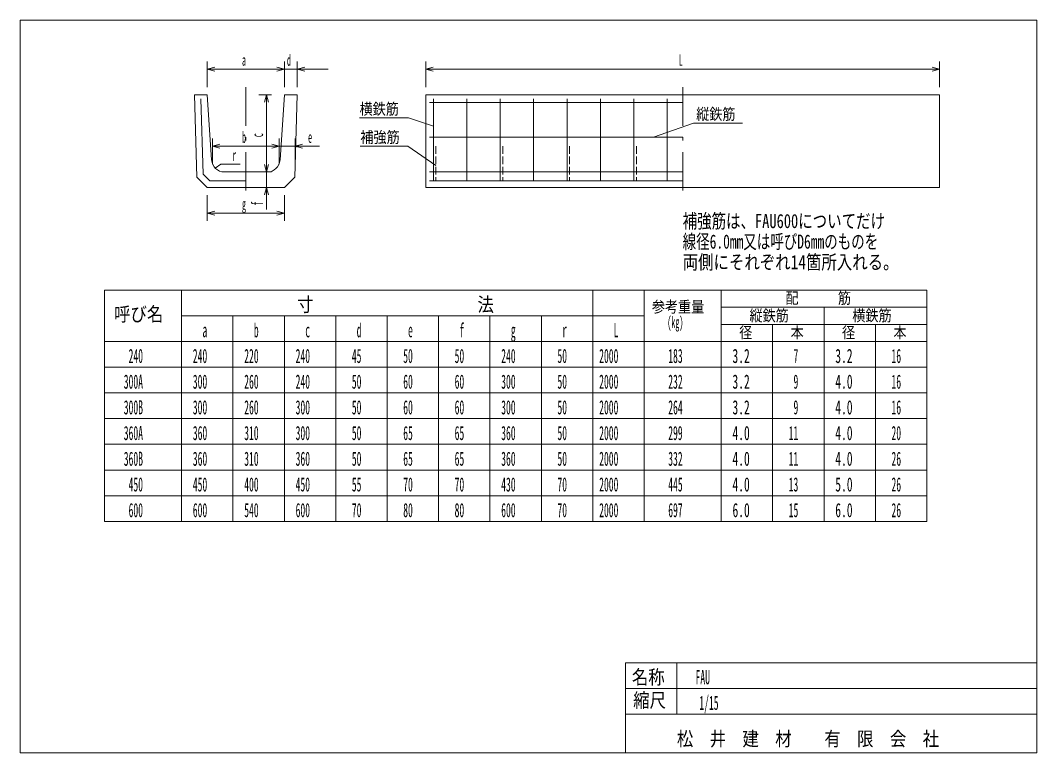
# Model space of a CAD drawing. Units: millimetres, scale not verified. Extents: x -25 to 3930, y 10 to 2860.
import ezdxf
from ezdxf.enums import TextEntityAlignment as Align

# ---------------------------------------------------------------- set-up
doc = ezdxf.new("R2010")
doc.units = ezdxf.units.MM
doc.header["$LTSCALE"] = 5
doc.linetypes.add('USER1', pattern=[50.5, 30, -9, 2.5, -9])
doc.linetypes.add('USER2', pattern=[8, 6, -2])
doc.layers.add('1', color=7, linetype='Continuous', lineweight=18)
doc.styles.add('ＭＳ ゴシック', font='')
doc.styles.get('ＭＳ ゴシック').set_extended_font_data('MS Gothic')

msp = doc.modelspace()

# ---------------------------------------------------------------- linework, layer by layer
at = {"layer": '1'}
for p, q in [((-25, 10), (-25, 2860)), ((-25, 2860), (3930, 2860)), ((3930, 2860), (3930, 310)), ((702.5, 2700), (702.5, 2600)), ((1002.5, 2700), (1002.5, 2600)), ((1002.5, 2700), (1002.5, 2600)), ((1052.5, 2700), (1052.5, 2600)), ((1552.5, 2700), (1552.5, 2600)), ((3552.5, 2700), (3552.5, 2600)), ((702.5, 2670), (731.478, 2677.765)), ((702.5, 2670), (1002.5, 2670)), ((702.5, 2670), (731.478, 2662.235)), ((882.5, 2670), (1172.5, 2670)), ((1002.5, 2670), (973.522, 2677.765)), ((1002.5, 2670), (973.522, 2677.765)), ((1002.5, 2670), (973.522, 2662.235)), ((1002.5, 2670), (973.522, 2662.235)), ((1052.5, 2670), (1081.478, 2677.765)), ((1052.5, 2670), (1081.478, 2662.235)), ((1552.5, 2670), (1581.478, 2677.765)), ((1552.5, 2670), (3552.5, 2670)), ((1552.5, 2670), (1581.478, 2662.235)), ((3552.5, 2670), (3523.522, 2677.765)), ((3552.5, 2670), (3523.522, 2662.235)), ((652.5, 2570), (702.5, 2570)), ((652.5, 2570), (661.389, 2249.985)), ((677.926, 2555), (686.071, 2261.784)), ((702.5, 2570), (719.388, 2316.674)), ((902.5, 2570), (952.5, 2570)), ((932.5, 2570), (924.735, 2541.022)), ((932.5, 2270), (932.5, 2570)), ((932.5, 2570), (940.265, 2541.022)), ((985.612, 2316.674), (1002.5, 2570)), ((1002.5, 2570), (1052.5, 2570)), ((1052.5, 2570), (1043.611, 2249.985)), ((1552.5, 2570), (3552.5, 2570)), ((1552.5, 2210), (1552.5, 2570)), ((1567.5, 2540), (2552.5, 2540)), ((1582.5, 2555), (1582.5, 2235)), ((1712.5, 2235), (1712.5, 2555)), ((1842.5, 2555), (1842.5, 2235)), ((1972.5, 2235), (1972.5, 2555)), ((2102.5, 2555), (2102.5, 2235)), ((2232.5, 2235), (2232.5, 2555)), ((2362.5, 2555), (2362.5, 2235)), ((2492.5, 2235), (2492.5, 2555)), ((3552.5, 2570), (3552.5, 2210)), ((1485, 2480), (1295, 2480)), ((1582.5, 2448.511), (1485, 2480)), ((2438.567, 2405), (2595, 2460)), ((2595, 2460), (2785, 2460)), ((722.5, 2400), (722.5, 2300)), ((722.5, 2370), (751.478, 2377.765)), ((932.5, 2390), (932.5, 2123.787)), ((982.5, 2370), (953.522, 2377.765)), ((982.5, 2370), (953.522, 2377.765)), ((982.5, 2400), (982.5, 2300)), ((982.5, 2400), (982.5, 2300)), ((1044.167, 2400), (1044.167, 2300)), ((1044.167, 2370), (1073.144, 2377.765)), ((2552.5, 2405), (1567.5, 2405)), ((982.5, 2370), (722.5, 2370)), ((722.5, 2370), (751.478, 2362.235)), ((862.5, 2370), (1139.646, 2370)), ((982.5, 2370), (953.522, 2362.235)), ((982.5, 2370), (953.522, 2362.235)), ((1044.167, 2370), (1073.144, 2362.235)), ((1482.671, 2370), (1298.084, 2370)), ((1592.5, 2294.415), (1482.671, 2370)), ((733.522, 2285.05), (755, 2300)), ((755, 2300), (830, 2300)), ((932.5, 2270), (924.735, 2298.978)), ((932.5, 2270), (924.735, 2298.978)), ((932.5, 2270), (940.265, 2298.978)), ((932.5, 2270), (940.265, 2298.978)), ((686.071, 2261.784), (712.855, 2235)), ((769.278, 2270), (935.722, 2270)), ((902.5, 2270), (952.5, 2270)), ((1567.5, 2270), (2552.5, 2270)), ((702.5, 2210), (661.389, 2249.985)), ((712.855, 2235), (852.5, 2235)), ((1002.5, 2210), (1043.611, 2249.985)), ((2552.5, 2235), (1567.5, 2235)), ((1002.5, 2210), (702.5, 2210)), ((702.5, 2080), (702.5, 2180)), ((932.5, 2210), (924.735, 2181.022)), ((932.5, 2210), (940.265, 2181.022)), ((1002.5, 2080), (1002.5, 2180)), ((1552.5, 2210), (3552.5, 2210)), ((702.5, 2110), (731.478, 2117.765)), ((702.5, 2110), (1002.5, 2110)), ((702.5, 2110), (731.478, 2102.235)), ((1002.5, 2110), (973.522, 2117.765)), ((1002.5, 2110), (973.522, 2102.235)), ((302.5, 1810), (2402.5, 1810)), ((302.5, 1810), (302.5, 910)), ((602.5, 1810), (602.5, 910)), ((2202.5, 1810), (2202.5, 910)), ((2402.5, 1810), (2702.5, 1810)), ((2402.5, 1810), (2402.5, 1610)), ((2402.5, 1810), (2402.5, 910)), ((2702.5, 1810), (2702.5, 1710)), ((2702.5, 1810), (3502.5, 1810)), ((2702.5, 1810), (2702.5, 910)), ((2702.5, 910), (2702.5, 1810)), ((2702.5, 1810), (2702.5, 910)), ((3502.5, 1810), (3502.5, 910)), ((3502.5, 1744), (2702.5, 1744)), ((3102.5, 1744), (3102.5, 1610)), ((2402.5, 1710), (602.5, 1710)), ((802.5, 1710), (802.5, 1610)), ((1002.5, 1610), (1002.5, 1710)), ((1202.5, 1710), (1202.5, 1610)), ((1402.5, 1610), (1402.5, 1710)), ((1602.5, 1710), (1602.5, 1610)), ((1802.5, 1610), (1802.5, 1710)), ((2002.5, 1610), (2002.5, 1710)), ((2702.5, 1676), (3502.5, 1676)), ((2902.5, 1610), (2902.5, 1676)), ((3302.5, 1610), (3302.5, 1676)), ((302.5, 1610), (2402.5, 1610)), ((802.5, 910), (802.5, 1610)), ((1002.5, 910), (1002.5, 1610)), ((1202.5, 910), (1202.5, 1610)), ((1402.5, 910), (1402.5, 1610)), ((1602.5, 1610), (1602.5, 910)), ((1802.5, 910), (1802.5, 1610)), ((2002.5, 1610), (2002.5, 910)), ((2402.5, 1610), (2702.5, 1610)), ((2402.5, 910), (2402.5, 1610)), ((2702.5, 1610), (3502.5, 1610)), ((2902.5, 910), (2902.5, 1610)), ((3102.5, 1610), (3102.5, 910)), ((3302.5, 910), (3302.5, 1610)), ((2402.5, 1510), (302.5, 1510)), ((2402.5, 1510), (302.5, 1510)), ((2402.5, 1510), (2702.5, 1510)), ((2402.5, 1510), (2702.5, 1510)), ((2702.5, 1510), (3502.5, 1510)), ((2702.5, 1510), (3502.5, 1510)), ((2402.5, 1410), (302.5, 1410)), ((2402.5, 1410), (302.5, 1410)), ((2402.5, 1410), (2702.5, 1410)), ((2402.5, 1410), (2702.5, 1410)), ((2702.5, 1410), (3502.5, 1410)), ((2702.5, 1410), (3502.5, 1410)), ((2402.5, 1310), (302.5, 1310)), ((2402.5, 1310), (2702.5, 1310)), ((2702.5, 1310), (3502.5, 1310)), ((2402.5, 1210), (302.5, 1210)), ((2402.5, 1210), (302.5, 1210)), ((2402.5, 1210), (2702.5, 1210)), ((2402.5, 1210), (2702.5, 1210)), ((2702.5, 1210), (3502.5, 1210)), ((2702.5, 1210), (3502.5, 1210)), ((2402.5, 1110), (302.5, 1110)), ((2402.5, 1110), (2702.5, 1110)), ((2702.5, 1110), (3502.5, 1110)), ((2402.5, 1010), (302.5, 1010)), ((2402.5, 1010), (2702.5, 1010)), ((2702.5, 1010), (3502.5, 1010)), ((302.5, 910), (3502.5, 910)), ((2330, 360), (3930, 360)), ((2330, 360), (2330, 160)), ((2530, 360), (2530, 160)), ((3930, 160), (3930, 310)), ((2730, 260), (2330, 260)), ((2730, 260), (3930, 260)), ((2330, 160), (2330, 10)), ((2330, 160), (3930, 160)), ((3930, 160), (3930, 10)), ((3930, 10), (-25, 10))]:
    msp.add_line(p, q, dxfattribs=at)
at = {"layer": '1', "linetype": 'USER1'}
for p, q in [((852.5, 2600), (852.5, 2180)), ((2552.5, 2600), (2552.5, 2180))]:
    msp.add_line(p, q, dxfattribs=at)
at = {"layer": '1', "linetype": 'USER2'}
for p, q in [((1592.5, 2370), (1592.5, 2235)), ((1852.5, 2370), (1852.5, 2235)), ((2112.5, 2370), (2112.5, 2235)), ((2372.5, 2370), (2372.5, 2235))]:
    msp.add_line(p, q, dxfattribs=at)
at = {"layer": '1'}
for centre, start, end in [((769.278, 2320), 183.81408, 270), ((935.722, 2320), 270, 356.18592)]:
    msp.add_arc(centre, 50, start, end, dxfattribs=at)

# ---------------------------------------------------------------- texts
at = {"layer": '1', "style": 'ＭＳ ゴシック'}
for s, height, width, p in [('d', 43.99, 0.5, (1012.5, 2670)), ('a', 43.99, 0.5, (837.5, 2670)), ('L', 43.99, 0.5, (2537.5, 2670)), ('横鉄筋', 43.99, 0.85, (1295, 2480)), ('縦鉄筋', 43.99, 0.85, (2605, 2460)), ('b', 43.99, 0.5, (837.5, 2370)), ('e', 43.99, 0.5, (1094.646, 2370)), ('補強筋', 43.99, 0.85, (1298.084, 2370)), ('r', 43.99, 0.5, (800, 2300)), ('g', 43.99, 0.5, (837.5, 2110)), ('補強筋は、FAU600についてだけ', 54.99, 0.75, (2552.5, 2035)), ('線径6.0mm又は呼びD6mmのものを', 54.99, 0.7, (2552.5, 1955)), ('両側にそれぞれ14箇所入れる。', 54.99, 0.8, (2552.5, 1875)), ('寸\u3000\u3000\u3000\u3000\u3000\u3000\u3000\u3000\u3000\u3000法', 54.99, 0.85, (1052.5, 1710)), ('配\u3000\u3000\u3000筋', 43.99, 0.85, (2952.5, 1744)), ('呼び名', 54.99, 0.85, (340, 1672.5)), ('参考重量', 43.99, 0.85, (2432.5, 1710)), ('(kg)', 43.99, 0.5, (2492.5, 1650)), ('縦鉄筋', 43.99, 0.85, (2812.5, 1676)), ('横鉄筋', 43.99, 0.85, (3212.5, 1676)), ('a', 54.99, 0.5, (683.75, 1610)), ('b', 54.99, 0.5, (883.75, 1610)), ('c', 54.99, 0.5, (1083.75, 1610)), ('d', 54.99, 0.5, (1283.75, 1610)), ('e', 54.99, 0.5, (1483.75, 1610)), ('f', 54.99, 0.5, (1683.75, 1610)), ('g', 54.99, 0.5, (1883.75, 1610)), ('r', 54.99, 0.5, (2083.75, 1610)), ('L', 54.99, 0.5, (2283.75, 1610)), ('径', 43.99, 0.85, (2772.5, 1610)), ('本', 43.99, 0.85, (2972.5, 1610)), ('径', 43.99, 0.85, (3172.5, 1610)), ('本', 43.99, 0.85, (3372.5, 1610)), ('240', 54.99, 0.5, (396.25, 1510)), ('240', 54.99, 0.5, (646.25, 1510)), ('220', 54.99, 0.5, (846.25, 1510)), ('240', 54.99, 0.5, (1046.25, 1510)), ('45', 54.99, 0.5, (1265, 1510)), ('50', 54.99, 0.5, (1465, 1510)), ('50', 54.99, 0.5, (1665, 1510)), ('240', 54.99, 0.5, (1846.25, 1510)), ('50', 54.99, 0.5, (2065, 1510)), ('2000', 54.99, 0.5, (2227.5, 1510)), ('183', 54.99, 0.5, (2496.25, 1510)), ('3.2', 54.99, 0.6, (2746.25, 1510)), ('7', 54.99, 0.5, (2983.75, 1510)), ('3.2', 54.99, 0.6, (3146.25, 1510)), ('16', 54.99, 0.5, (3365, 1510)), ('300A', 54.99, 0.5, (377.5, 1410)), ('300', 54.99, 0.5, (646.25, 1410)), ('260', 54.99, 0.5, (846.25, 1410)), ('240', 54.99, 0.5, (1046.25, 1410)), ('50', 54.99, 0.5, (1265, 1410)), ('60', 54.99, 0.5, (1465, 1410)), ('60', 54.99, 0.5, (1665, 1410)), ('300', 54.99, 0.5, (1846.25, 1410)), ('50', 54.99, 0.5, (2065, 1410)), ('2000', 54.99, 0.5, (2227.5, 1410)), ('232', 54.99, 0.5, (2496.25, 1410)), ('3.2', 54.99, 0.6, (2746.25, 1410)), ('9', 54.99, 0.5, (2983.75, 1410)), ('4.0', 54.99, 0.6, (3146.25, 1410)), ('16', 54.99, 0.5, (3365, 1410)), ('300B', 54.99, 0.5, (377.5, 1310)), ('300', 54.99, 0.5, (646.25, 1310)), ('260', 54.99, 0.5, (846.25, 1310)), ('300', 54.99, 0.5, (1046.25, 1310)), ('50', 54.99, 0.5, (1265, 1310)), ('60', 54.99, 0.5, (1465, 1310)), ('60', 54.99, 0.5, (1665, 1310)), ('300', 54.99, 0.5, (1846.25, 1310)), ('50', 54.99, 0.5, (2065, 1310)), ('2000', 54.99, 0.5, (2227.5, 1310)), ('264', 54.99, 0.5, (2496.25, 1310)), ('3.2', 54.99, 0.6, (2746.25, 1310)), ('9', 54.99, 0.5, (2983.75, 1310)), ('4.0', 54.99, 0.6, (3146.25, 1310)), ('16', 54.99, 0.5, (3365, 1310)), ('360A', 54.99, 0.5, (377.5, 1210)), ('360', 54.99, 0.5, (646.25, 1210)), ('310', 54.99, 0.5, (846.25, 1210)), ('300', 54.99, 0.5, (1046.25, 1210)), ('50', 54.99, 0.5, (1265, 1210)), ('65', 54.99, 0.5, (1465, 1210)), ('65', 54.99, 0.5, (1665, 1210)), ('360', 54.99, 0.5, (1846.25, 1210)), ('50', 54.99, 0.5, (2065, 1210)), ('2000', 54.99, 0.5, (2227.5, 1210)), ('299', 54.99, 0.5, (2496.25, 1210)), ('4.0', 54.99, 0.6, (2746.25, 1210)), ('11', 54.99, 0.5, (2965, 1210)), ('4.0', 54.99, 0.6, (3146.25, 1210)), ('20', 54.99, 0.5, (3365, 1210)), ('360B', 54.99, 0.5, (377.5, 1110)), ('360', 54.99, 0.5, (646.25, 1110)), ('310', 54.99, 0.5, (846.25, 1110)), ('360', 54.99, 0.5, (1046.25, 1110)), ('50', 54.99, 0.5, (1265, 1110)), ('65', 54.99, 0.5, (1465, 1110)), ('65', 54.99, 0.5, (1665, 1110)), ('360', 54.99, 0.5, (1846.25, 1110)), ('50', 54.99, 0.5, (2065, 1110)), ('2000', 54.99, 0.5, (2227.5, 1110)), ('332', 54.99, 0.5, (2496.25, 1110)), ('4.0', 54.99, 0.6, (2746.25, 1110)), ('11', 54.99, 0.5, (2965, 1110)), ('4.0', 54.99, 0.6, (3146.25, 1110)), ('26', 54.99, 0.5, (3365, 1110)), ('450', 54.99, 0.5, (396.25, 1010)), ('450', 54.99, 0.5, (646.25, 1010)), ('400', 54.99, 0.5, (846.25, 1010)), ('450', 54.99, 0.5, (1046.25, 1010)), ('55', 54.99, 0.5, (1265, 1010)), ('70', 54.99, 0.5, (1465, 1010)), ('70', 54.99, 0.5, (1665, 1010)), ('430', 54.99, 0.5, (1846.25, 1010)), ('70', 54.99, 0.5, (2065, 1010)), ('2000', 54.99, 0.5, (2227.5, 1010)), ('445', 54.99, 0.5, (2496.25, 1010)), ('4.0', 54.99, 0.6, (2746.25, 1010)), ('13', 54.99, 0.5, (2965, 1010)), ('5.0', 54.99, 0.6, (3146.25, 1010)), ('26', 54.99, 0.5, (3365, 1010)), ('600', 54.99, 0.5, (396.25, 910)), ('600', 54.99, 0.5, (646.25, 910)), ('540', 54.99, 0.5, (846.25, 910)), ('600', 54.99, 0.5, (1046.25, 910)), ('70', 54.99, 0.5, (1265, 910)), ('80', 54.99, 0.5, (1465, 910)), ('80', 54.99, 0.5, (1665, 910)), ('600', 54.99, 0.5, (1846.25, 910)), ('70', 54.99, 0.5, (2065, 910)), ('2000', 54.99, 0.5, (2227.5, 910)), ('697', 54.99, 0.5, (2496.25, 910)), ('6.0', 54.99, 0.6, (2746.25, 910)), ('15', 54.99, 0.5, (2965, 910)), ('6.0', 54.99, 0.6, (3146.25, 910)), ('26', 54.99, 0.5, (3365, 910)), ('名称', 54.99, 0.85, (2355, 260)), ('FAU', 54.99, 0.5, (2602.5, 260)), ('縮尺', 54.99, 0.85, (2360, 170)), ('1/15', 54.99, 0.5, (2617.322, 160)), ('松\u3000井\u3000建\u3000材\u3000\u3000有\u3000限\u3000会\u3000社', 54.99, 0.85, (2530, 20))]:
    msp.add_text(s, height=height, dxfattribs=dict(at, width=width)).set_placement(p, align=Align.BOTTOM_LEFT)
at = {"layer": '1', "style": 'ＭＳ ゴシック', "width": 0.5}
for s, p in [('c', (932.5, 2405)), ('f', (932.5, 2138.787))]:
    msp.add_text(s, height=43.99, rotation=90, dxfattribs=at).set_placement(p, align=Align.BOTTOM_LEFT)

doc.saveas('drawing.dxf')
